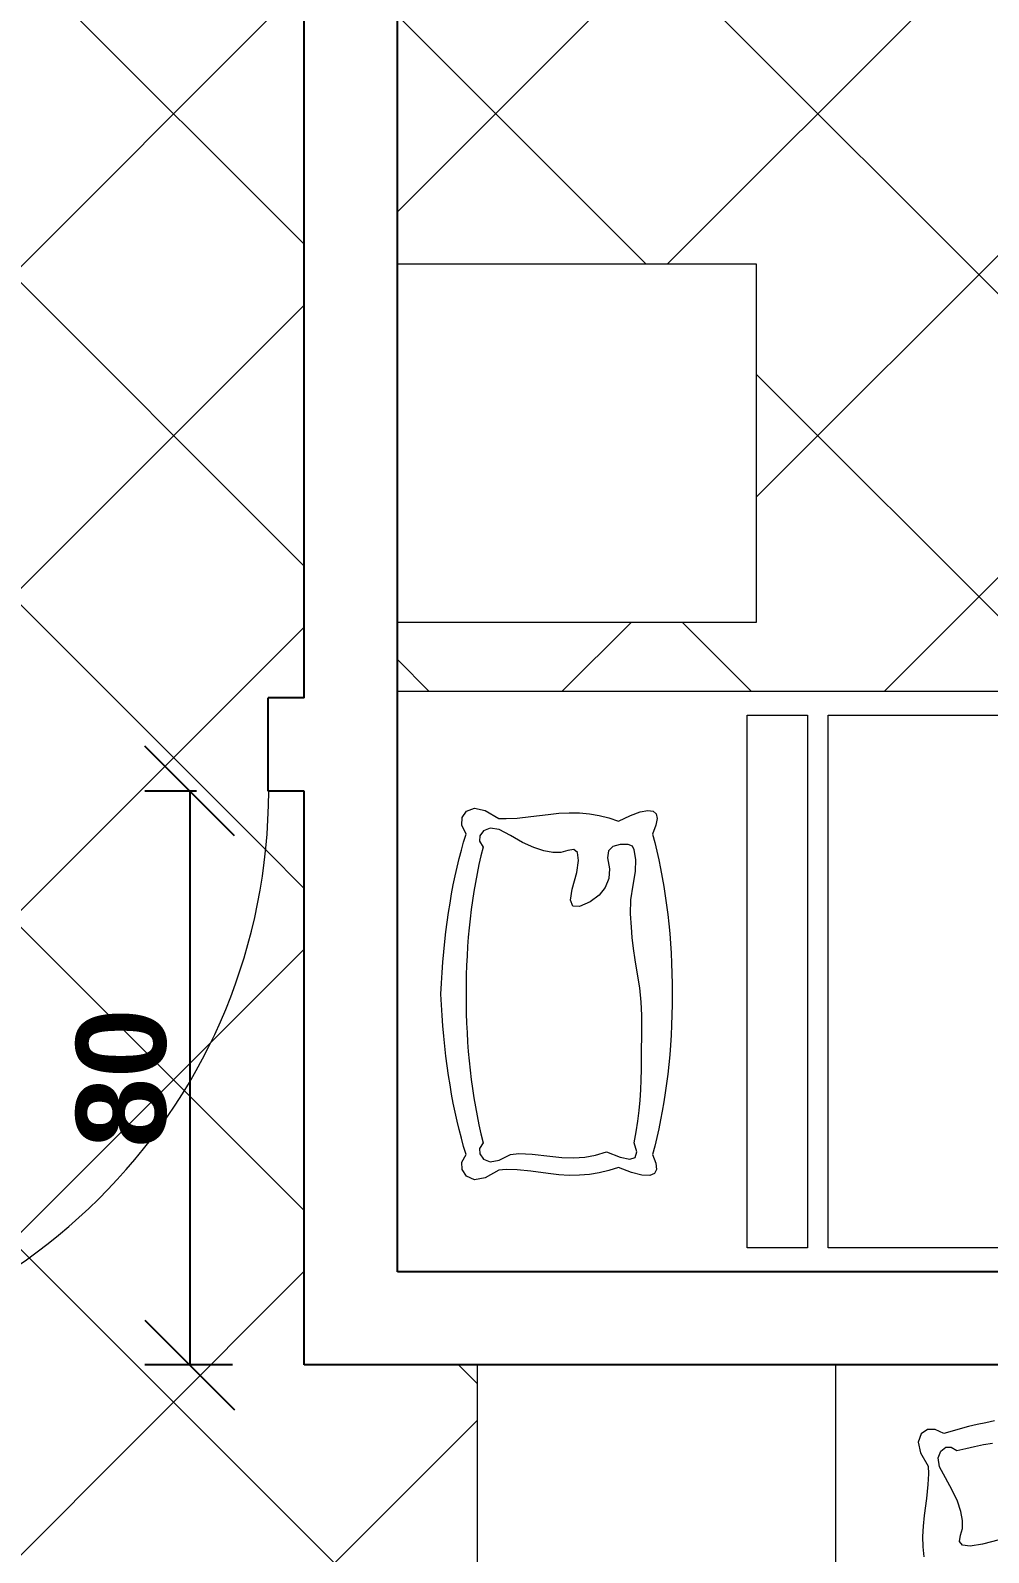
# Model space of a CAD drawing. Header units: centimetres. Extents: x -13279 to 0, y 0 to 5554.
# Drawn here: x -12768 to -12634.4, y 4566.3 to 4778.4 of the extents above; entities that cross this region are included whole.
import ezdxf
from ezdxf import colors
from ezdxf.entities.mleader import LeaderData, LeaderLine
from ezdxf.math import Vec2, Vec3

# ---------------------------------------------------------------- set-up
doc = ezdxf.new("R2010")
doc.units = ezdxf.units.CM
for name, color, linetype, lineweight in [('Cotas', 7, 'Continuous', 9), ('Objetos', 34, 'Continuous', 13), ('Paredes', 154, 'Continuous', 25), ('Piso', 253, 'Continuous', 9), ('Porta', 30, 'Continuous', 15)]:
    doc.layers.add(name, color=color, linetype=linetype, lineweight=lineweight)
doc.layers.add('Texto', color=102, linetype='Continuous')
doc.styles.get("Standard").update_dxf_attribs({"font": ''})
doc.styles.add('texto', font='')
doc.styles.get('Standard').set_extended_font_data('Arial', bold=True)
doc.styles.get('texto').set_extended_font_data('Arial', bold=True)
doc.dimstyles.new('Cotas', dxfattribs={"dimscale": 0, "dimtxt": 2.5, "dimasz": 2.5, "dimexe": 1.25, "dimexo": 2, "dimtad": 1, "dimtxsty": 'texto', "dimblk": 'OBLIQUE', "dimcen": 2.5, "dimclrt": 102, "dimadec": 0, "dimazin": 0, "dimtfac": 1, "dimtmove": 1, "dimatfit": 3, "dimfxl": 1, "dimarcsym": 0})
pattern_1 = [(45, (-16250.36, 3868.814), (-22.45064, 22.45064), []), (135, (-16250.36, 3868.814), (-22.45064, -22.45064), [])]

# ---------------------------------------------------------------- blocks, each defined once
blk = doc.blocks.new('cama_casal')
at = {"layer": 'Objetos'}
for p, q in [((-0.7045, 0), (-1.2045, 0)), ((-1.2045, 0), (-1.2045, -0.5)), ((-0.7045, -1.9), (-0.7045, 0)), ((-0.7045, 0), (0.7045, 0)), ((-0.7045, -0.5), (-0.7045, 0)), ((-0.5076, -0.0832), (-0.5195, -0.086)), ((-0.4955, -0.0805), (-0.5076, -0.0832)), ((-0.4831, -0.0779), (-0.4955, -0.0805)), ((-0.5856, -0.0962), (-0.5899, -0.1075)), ((-0.5769, -0.0902), (-0.5856, -0.0962)), ((-0.5661, -0.0899), (-0.5769, -0.0902)), ((-0.5537, -0.0956), (-0.5661, -0.0899)), ((-0.5425, -0.0923), (-0.5537, -0.0956)), ((-0.5311, -0.0891), (-0.5425, -0.0923)), ((-0.5195, -0.086), (-0.5311, -0.0891)), ((-0.5899, -0.1075), (-0.5866, -0.1225)), ((-0.5866, -0.1225), (-0.5756, -0.1412)), ((-0.562, -0.1295), (-0.5581, -0.12)), ((-0.5581, -0.12), (-0.5513, -0.1148)), ((-0.5513, -0.1148), (-0.5436, -0.1145)), ((-0.5436, -0.1145), (-0.5356, -0.1193)), ((-0.5356, -0.1193), (-0.5233, -0.1164)), ((-0.5233, -0.1164), (-0.5111, -0.1136)), ((-0.5111, -0.1136), (-0.4987, -0.1111)), ((-0.4987, -0.1111), (-0.4862, -0.1088)), ((-0.5756, -0.1412), (-0.5752, -0.1518)), ((-0.56, -0.142), (-0.562, -0.1295)), ((-0.5518, -0.1574), (-0.56, -0.142)), ((-0.576, -0.1667), (-0.578, -0.186)), ((-0.5752, -0.1518), (-0.576, -0.1667)), ((-0.5421, -0.1745), (-0.5518, -0.1574)), ((-0.578, -0.186), (-0.5812, -0.2099)), ((-0.5349, -0.1901), (-0.5421, -0.1745)), ((-0.5302, -0.2042), (-0.5349, -0.1901)), ((-0.5812, -0.2099), (-0.5828, -0.2248)), ((-0.5279, -0.2168), (-0.5302, -0.2042)), ((-0.5828, -0.2248), (-0.5835, -0.2393)), ((-0.5306, -0.2374), (-0.528, -0.2279)), ((-0.528, -0.2279), (-0.5279, -0.2168)), ((-0.5835, -0.2393), (-0.5831, -0.2536)), ((-0.5831, -0.2536), (-0.5818, -0.2676)), ((-0.5323, -0.2461), (-0.5306, -0.2374)), ((-0.5278, -0.2511), (-0.5323, -0.2461)), ((-0.517, -0.2524), (-0.5278, -0.2511)), ((-0.5, -0.25), (-0.517, -0.2524)), ((-0.4768, -0.2437), (-0.5, -0.25))]:
    blk.add_line(p, q, dxfattribs=at)
blk = doc.blocks.new('cama_solteiro')
at = {"layer": 'Objetos'}
for p, q in [((0.4045, 0), (-0.4045, 0)), ((-0.4045, 0), (-0.4045, -1.9)), ((0.4045, -1.9), (0.4045, 0)), ((0.5007, 0), (1.0007, 0)), ((0.5007, -0.5), (0.5007, 0)), ((1.0007, 0), (1.0007, -0.5)), ((-0.076, -0.0646), (-0.0617, -0.0633)), ((-0.0617, -0.0633), (-0.0472, -0.0623)), ((-0.0472, -0.0623), (-0.0324, -0.0613)), ((-0.0324, -0.0613), (-0.0174, -0.0606)), ((-0.0174, -0.0606), (-0.0024, -0.0613)), ((-0.0024, -0.0613), (0.0125, -0.0623)), ((0.0125, -0.0623), (0.0271, -0.0633)), ((0.0271, -0.0633), (0.0414, -0.0646)), ((-0.2064, -0.086), (-0.1944, -0.0832)), ((-0.1944, -0.0832), (-0.1821, -0.0805)), ((-0.1821, -0.0805), (-0.1696, -0.0779)), ((-0.1696, -0.0779), (-0.157, -0.0755)), ((-0.157, -0.0755), (-0.144, -0.0733)), ((-0.144, -0.0733), (-0.1309, -0.0712)), ((-0.1309, -0.0712), (-0.1175, -0.0693)), ((-0.1175, -0.0693), (-0.1039, -0.0676)), ((-0.1039, -0.0676), (-0.0901, -0.066)), ((-0.0901, -0.066), (-0.076, -0.0646)), ((0.0414, -0.0646), (0.0556, -0.066)), ((0.0556, -0.066), (0.0694, -0.0676)), ((0.0694, -0.0676), (0.083, -0.0693)), ((0.083, -0.0693), (0.0964, -0.0712)), ((0.0964, -0.0712), (0.1095, -0.0733)), ((0.1095, -0.0733), (0.1224, -0.0755)), ((0.1224, -0.0755), (0.135, -0.0779)), ((0.135, -0.0779), (0.1474, -0.0805)), ((0.1474, -0.0805), (0.1595, -0.0832)), ((0.1595, -0.0832), (0.1714, -0.086)), ((-0.2764, -0.1075), (-0.2711, -0.0962)), ((-0.2711, -0.0962), (-0.2618, -0.0902)), ((-0.2618, -0.0902), (-0.2517, -0.0899)), ((-0.2517, -0.0899), (-0.2411, -0.0956)), ((-0.2411, -0.0956), (-0.2298, -0.0923)), ((-0.2298, -0.0923), (-0.2182, -0.0891)), ((-0.2182, -0.0891), (-0.2064, -0.086)), ((-0.1493, -0.1047), (-0.162, -0.1066)), ((-0.1364, -0.1029), (-0.1493, -0.1047)), ((-0.1235, -0.1014), (-0.1364, -0.1029)), ((-0.1105, -0.1), (-0.1235, -0.1014)), ((-0.0975, -0.0988), (-0.1105, -0.1)), ((-0.0843, -0.0978), (-0.0975, -0.0988)), ((-0.0711, -0.097), (-0.0843, -0.0978)), ((-0.0578, -0.0964), (-0.0711, -0.097)), ((-0.0445, -0.0959), (-0.0578, -0.0964)), ((-0.031, -0.0957), (-0.0445, -0.0959)), ((-0.0174, -0.0956), (-0.031, -0.0957)), ((-0.004, -0.0957), (-0.0174, -0.0956)), ((0.0093, -0.0959), (-0.004, -0.0957)), ((0.0226, -0.0964), (0.0093, -0.0959)), ((0.0357, -0.097), (0.0226, -0.0964)), ((0.0488, -0.0978), (0.0357, -0.097)), ((0.0618, -0.0988), (0.0488, -0.0978)), ((0.0748, -0.1), (0.0618, -0.0988)), ((0.0876, -0.1014), (0.0748, -0.1)), ((0.1004, -0.1029), (0.0876, -0.1014)), ((0.113, -0.1047), (0.1004, -0.1029)), ((0.1256, -0.1066), (0.113, -0.1047)), ((0.1714, -0.086), (0.1831, -0.0891)), ((0.1831, -0.0891), (0.1945, -0.0923)), ((0.1945, -0.0923), (0.2056, -0.0956)), ((0.2056, -0.0956), (0.218, -0.0899)), ((0.218, -0.0899), (0.2288, -0.0902)), ((0.2288, -0.0902), (0.2375, -0.0962)), ((0.2375, -0.0962), (0.2418, -0.1075)), ((-0.2736, -0.1225), (-0.2764, -0.1075)), ((-0.263, -0.1412), (-0.2736, -0.1225)), ((-0.2474, -0.12), (-0.2512, -0.1295)), ((-0.2403, -0.1148), (-0.2474, -0.12)), ((-0.2328, -0.1145), (-0.2403, -0.1148)), ((-0.2249, -0.1193), (-0.2328, -0.1145)), ((-0.2124, -0.1164), (-0.2249, -0.1193)), ((-0.1999, -0.1136), (-0.2124, -0.1164)), ((-0.1874, -0.1111), (-0.1999, -0.1136)), ((-0.1747, -0.1088), (-0.1874, -0.1111)), ((-0.162, -0.1066), (-0.1747, -0.1088)), ((0.1382, -0.1088), (0.1256, -0.1066)), ((0.1506, -0.1111), (0.1382, -0.1088)), ((0.163, -0.1136), (0.1506, -0.1111)), ((0.1753, -0.1164), (0.163, -0.1136)), ((0.1875, -0.1193), (0.1753, -0.1164)), ((0.1955, -0.1145), (0.1875, -0.1193)), ((0.2032, -0.1148), (0.1955, -0.1145)), ((0.21, -0.12), (0.2032, -0.1148)), ((0.2139, -0.1295), (0.21, -0.12)), ((0.2385, -0.1225), (0.2275, -0.1412)), ((0.2418, -0.1075), (0.2385, -0.1225)), ((-0.2619, -0.1518), (-0.263, -0.1412)), ((-0.2512, -0.1295), (-0.249, -0.142)), ((-0.249, -0.142), (-0.2411, -0.1574)), ((0.2037, -0.1574), (0.2119, -0.142)), ((0.2119, -0.142), (0.2139, -0.1295)), ((0.2275, -0.1412), (0.2271, -0.1518)), ((-0.2642, -0.186), (-0.2624, -0.1667)), ((-0.2624, -0.1667), (-0.2619, -0.1518)), ((-0.2411, -0.1574), (-0.2397, -0.1693)), ((-0.2397, -0.1693), (-0.2405, -0.1876)), ((0.194, -0.1745), (0.2037, -0.1574)), ((0.2271, -0.1518), (0.2279, -0.1667)), ((0.2279, -0.1667), (0.2299, -0.186)), ((-0.2674, -0.2099), (-0.2642, -0.186)), ((-0.2405, -0.1876), (-0.2436, -0.2124)), ((0.1821, -0.2042), (0.1868, -0.1901)), ((0.1868, -0.1901), (0.194, -0.1745)), ((0.2299, -0.186), (0.2331, -0.2099)), ((-0.2693, -0.2248), (-0.2674, -0.2099)), ((0.1798, -0.2168), (0.1821, -0.2042)), ((0.2331, -0.2099), (0.2347, -0.2248)), ((-0.2702, -0.2393), (-0.2693, -0.2248)), ((-0.2455, -0.2291), (-0.2458, -0.2453)), ((-0.2436, -0.2124), (-0.2455, -0.2291)), ((0.1799, -0.2279), (0.1798, -0.2168)), ((0.1825, -0.2374), (0.1799, -0.2279)), ((0.2347, -0.2248), (0.2354, -0.2393)), ((-0.2701, -0.2536), (-0.2702, -0.2393)), ((-0.2689, -0.2676), (-0.2701, -0.2536)), ((-0.2458, -0.2453), (-0.2446, -0.261)), ((0.1046, -0.2537), (0.1052, -0.2445)), ((0.1113, -0.2687), (0.1046, -0.2537)), ((0.1052, -0.2445), (0.1133, -0.2411)), ((0.1133, -0.2411), (0.1288, -0.2437)), ((0.1288, -0.2437), (0.1519, -0.25)), ((0.1519, -0.25), (0.1689, -0.2524)), ((0.1689, -0.2524), (0.1797, -0.2511)), ((0.1797, -0.2511), (0.1842, -0.2461)), ((0.1842, -0.2461), (0.1825, -0.2374)), ((0.235, -0.2536), (0.2337, -0.2676)), ((0.2354, -0.2393), (0.235, -0.2536)), ((-0.2668, -0.2813), (-0.2689, -0.2676)), ((-0.2446, -0.261), (-0.2418, -0.2763)), ((0.1206, -0.281), (0.1113, -0.2687)), ((0.2337, -0.2676), (0.2314, -0.2813)), ((-0.2635, -0.2948), (-0.2668, -0.2813)), ((-0.2592, -0.308), (-0.2635, -0.2948)), ((-0.2374, -0.2912), (-0.245, -0.3104)), ((-0.2418, -0.2763), (-0.2374, -0.2912)), ((0.1313, -0.2897), (0.1206, -0.281)), ((0.1435, -0.2945), (0.1313, -0.2897)), ((0.1572, -0.2956), (0.1435, -0.2945)), ((0.1725, -0.293), (0.1572, -0.2956)), ((0.1821, -0.2942), (0.1725, -0.293)), ((0.1883, -0.3002), (0.1821, -0.2942)), ((0.228, -0.2948), (0.2237, -0.308)), ((0.2314, -0.2813), (0.228, -0.2948)), ((-0.266, -0.3264), (-0.2592, -0.308)), ((-0.2592, -0.308), (-0.2592, -0.308)), ((-0.245, -0.3104), (-0.2476, -0.3238)), ((0.1912, -0.3105), (0.1883, -0.3002)), ((0.191, -0.3214), (0.1912, -0.3105)), ((0.2237, -0.308), (0.2315, -0.3247)), ((-0.2697, -0.3409), (-0.266, -0.3264)), ((-0.2476, -0.3238), (-0.2452, -0.3315)), ((-0.2452, -0.3315), (-0.2376, -0.3335)), ((-0.2376, -0.3335), (-0.2249, -0.3299)), ((-0.2249, -0.3299), (-0.2097, -0.3328)), ((-0.2097, -0.3328), (-0.1947, -0.3351)), ((-0.1947, -0.3351), (-0.1799, -0.337)), ((-0.1799, -0.337), (-0.1653, -0.3384)), ((-0.1653, -0.3384), (-0.1509, -0.3394)), ((-0.1509, -0.3394), (-0.1368, -0.3399)), ((-0.0289, -0.3399), (-0.0089, -0.3378)), ((-0.0089, -0.3378), (0.0132, -0.3343)), ((0.0132, -0.3343), (0.0301, -0.3313)), ((0.0301, -0.3313), (0.0463, -0.329)), ((0.0463, -0.329), (0.0615, -0.3273)), ((0.0615, -0.3273), (0.0756, -0.3261)), ((0.0756, -0.3261), (0.0942, -0.3247)), ((0.0942, -0.3247), (0.1137, -0.3255)), ((0.1137, -0.3255), (0.1344, -0.3286)), ((0.1344, -0.3286), (0.1536, -0.3317)), ((0.1536, -0.3317), (0.17, -0.3322)), ((0.17, -0.3322), (0.1837, -0.3299)), ((0.1837, -0.3299), (0.1886, -0.3278)), ((0.1886, -0.3278), (0.191, -0.3214)), ((0.2315, -0.3247), (0.2364, -0.3384)), ((0.2364, -0.3384), (0.2384, -0.3489)), ((-0.2703, -0.3516), (-0.2697, -0.3409)), ((-0.2677, -0.3583), (-0.2703, -0.3516)), ((-0.262, -0.3612), (-0.2677, -0.3583)), ((-0.2532, -0.3603), (-0.262, -0.3612)), ((-0.2411, -0.3555), (-0.2532, -0.3603)), ((-0.2294, -0.3586), (-0.2411, -0.3555)), ((-0.2174, -0.3615), (-0.2294, -0.3586)), ((-0.1368, -0.3399), (-0.1226, -0.3401)), ((-0.1226, -0.3401), (-0.108, -0.3403)), ((-0.108, -0.3403), (-0.0932, -0.3404)), ((-0.0932, -0.3404), (-0.0781, -0.3405)), ((-0.0781, -0.3405), (-0.0626, -0.3405)), ((-0.0626, -0.3405), (-0.0468, -0.3405)), ((-0.0468, -0.3405), (-0.0289, -0.3399)), ((0.1938, -0.3586), (0.1819, -0.3615)), ((0.2056, -0.3555), (0.1938, -0.3586)), ((0.218, -0.3603), (0.2056, -0.3555)), ((0.2274, -0.3621), (0.218, -0.3603)), ((0.2376, -0.3564), (0.234, -0.3607)), ((0.2384, -0.3489), (0.2376, -0.3564)), ((-0.2053, -0.3643), (-0.2174, -0.3615)), ((-0.193, -0.3668), (-0.2053, -0.3643)), ((-0.1806, -0.3692), (-0.193, -0.3668)), ((-0.1679, -0.3714), (-0.1806, -0.3692)), ((-0.1551, -0.3734), (-0.1679, -0.3714)), ((-0.1422, -0.3752), (-0.1551, -0.3734)), ((-0.129, -0.3768), (-0.1422, -0.3752)), ((-0.1157, -0.3783), (-0.129, -0.3768)), ((-0.1022, -0.3795), (-0.1157, -0.3783)), ((-0.0885, -0.3806), (-0.1022, -0.3795)), ((-0.0747, -0.3814), (-0.0885, -0.3806)), ((-0.0606, -0.3821), (-0.0747, -0.3814)), ((0.0394, -0.3814), (0.0255, -0.3821)), ((0.0532, -0.3806), (0.0394, -0.3814)), ((0.0668, -0.3795), (0.0532, -0.3806)), ((0.0803, -0.3783), (0.0668, -0.3795)), ((0.0936, -0.3768), (0.0803, -0.3783)), ((0.1067, -0.3752), (0.0936, -0.3768)), ((0.1197, -0.3734), (0.1067, -0.3752)), ((0.1324, -0.3714), (0.1197, -0.3734)), ((0.1451, -0.3692), (0.1324, -0.3714)), ((0.1575, -0.3668), (0.1451, -0.3692)), ((0.1698, -0.3643), (0.1575, -0.3668)), ((0.1819, -0.3615), (0.1698, -0.3643)), ((0.234, -0.3607), (0.2274, -0.3621)), ((-0.0464, -0.3826), (-0.0606, -0.3821)), ((-0.032, -0.3829), (-0.0464, -0.3826)), ((-0.0174, -0.383), (-0.032, -0.3829)), ((-0.003, -0.3829), (-0.0174, -0.383)), ((0.0113, -0.3826), (-0.003, -0.3829)), ((0.0255, -0.3821), (0.0113, -0.3826)), ((-0.3714, -0.4873), (0.3714, -0.4873)), ((-0.3714, -0.5717), (-0.3714, -0.4873)), ((0.3714, -0.4873), (0.3714, -0.5717)), ((1.0007, -0.5), (0.5007, -0.5)), ((0.3714, -0.5717), (-0.3714, -0.5717)), ((-0.3714, -0.6004), (0.3714, -0.6004)), ((-0.3714, -1.8694), (-0.3714, -0.6004)), ((0.3714, -0.6004), (0.3714, -1.8694))]:
    blk.add_line(p, q, dxfattribs=at)
blk = doc.blocks.new('_None')
blk = doc.blocks.new('_Oblique')
at = {"color": 0, "linetype": 'ByBlock', "lineweight": -2}
blk.add_line((-0.5, -0.5), (0.5, 0.5), dxfattribs=at)
blk = doc.blocks.new('*D58')
at = {"layer": 'Cotas', "color": 0, "lineweight": -2, "transparency": 16777216}
for p, q in [((-12744.83, 4672.41), (-12752.02, 4672.41)), ((-12745.77, 4672.41), (-12745.77, 4592.41)), ((-12739.83, 4592.41), (-12752.02, 4592.41))]:
    blk.add_line(p, q, dxfattribs=at)
at = {"layer": 'Defpoints', "color": 0, "transparency": 16777216}
for p in [(-12734.83, 4672.41), (-12745.77, 4592.41), (-12729.83, 4592.41)]:
    blk.add_point(p, dxfattribs=at)
at = {"layer": 'Cotas', "color": 0, "lineweight": -2, "transparency": 16777216, "xscale": 12.5, "yscale": 12.5, "zscale": 12.5}
for p, rotation in [((-12745.77, 4672.41), 90), ((-12745.77, 4592.41), 270)]:
    blk.add_blockref('_Oblique', p, dxfattribs=dict(at, rotation=rotation))
at = {"layer": 'Cotas', "color": 102, "transparency": 16777216, "insert": (-12755.28, 4632.41), "char_height": 12.5, "attachment_point": 5, "rotation": 90, "style": 'texto'}
blk.add_mtext('80', dxfattribs=at)

msp = doc.modelspace()

# ---------------------------------------------------------------- hatches: boundary and pattern name
at = {"layer": 'Piso'}
h = msp.add_hatch(dxfattribs=at)
h.set_pattern_fill('NET', color=256, scale=10, angle=45)
h.set_pattern_definition(pattern_1)
h.paths.add_polyline_path([(-12716.828, 4963.412), (-12729.828, 4963.412), (-12729.828, 4968.412), (-12734.828, 4968.412), (-12734.828, 4981.412, 0.4032697), (-12811.828, 5061.356), (-12811.828, 4981.412), (-12814.828, 4981.412), (-12814.828, 4968.412), (-12819.828, 4968.412), (-12819.828, 4885.412), (-12837.828, 4885.412), (-12837.828, 4898.412), (-12840.828, 4898.412), (-12840.828, 4978.412, 0.4032773), (-12917.884, 4898.412), (-12917.828, 4898.412), (-12917.828, 4885.412), (-13188.828, 4885.412), (-13188.828, 4825.412), (-13188.828, 4765.412), (-13187.828, 4692.294, -0.4142136), (-13182.205, 4697.917), (-13125.97, 4697.917, -0.4142136), (-13120.347, 4692.294), (-13120.347, 4686.67, -0.058101), (-13120.498, 4685.377), (-13112.192, 4677.071, -0.1989124), (-13110.545, 4673.094), (-13110.545, 4625.937, -0.2679492), (-13113.356, 4621.067), (-13113.356, 4617.311, -0.2679492), (-13110.545, 4612.441), (-13110.545, 4560.143, -0.2679492), (-13113.356, 4555.273), (-13113.356, 4551.83, -0.2514095), (-13109.79, 4547.884), (-13106.034, 4547.884, -0.2679492), (-13101.164, 4550.695), (-13048.866, 4550.695, -0.2679492), (-13043.996, 4547.884), (-13040.24, 4547.884, -0.2679492), (-13035.37, 4550.695), (-12989.98, 4550.695, -0.1989124), (-12986.003, 4549.048), (-12977.017, 4540.062, -0.1385301), (-12974.075, 4540.893), (-12968.451, 4540.893, -0.4142136), (-12962.828, 4535.27), (-12962.828, 4479.036, -0.4142136), (-12968.451, 4473.412), (-12917.884, 4472.413, -0.4032733), (-12840.828, 4552.412), (-12837.828, 4552.412), (-12837.828, 4472.412), (-12832.828, 4472.412), (-12832.828, 4800.412), (-12819.828, 4800.412), (-12819.828, 4685.412), (-12814.828, 4685.412), (-12814.828, 4672.412), (-12811.828, 4672.412), (-12811.828, 4592.412, 0.4032773), (-12734.772, 4672.412), (-12734.828, 4672.412), (-12734.828, 4685.412), (-12729.828, 4685.412), (-12729.828, 4800.412), (-12716.828, 4800.412, 0.4032697), (-12636.884, 4877.412), (-12716.828, 4877.412), (-12716.828, 4880.412), (-12729.828, 4880.412), (-12729.828, 4903.412), (-12716.828, 4903.412)])
h.paths.add_polyline_path([(-12988.028, 4866.21), (-12988.028, 4864.888), (-13015.464, 4864.888), (-13015.464, 4850.912, -0.4142136), (-13016.464, 4849.912), (-13090.192, 4849.912, -0.4142136), (-13091.192, 4850.912), (-13091.192, 4864.888), (-13118.628, 4864.888), (-13118.628, 4866.21), (-13117.064, 4866.21, 0.0466024), (-13107.852, 4867.07, -0.0466024), (-13098.641, 4867.931), (-13091.192, 4867.931), (-13091.192, 4883.412, -0.4142136), (-13090.192, 4884.412), (-13016.464, 4884.412, -0.4142136), (-13015.464, 4883.412), (-13015.464, 4867.931), (-13008.015, 4867.931, -0.0466024), (-12998.804, 4867.07, 0.0466024), (-12989.592, 4866.21)], flags=16)
h.paths.add_polyline_path([(-13059.349, 4868.697, -0.1313857), (-13057.685, 4872.521, -0.8298282), (-13048.971, 4872.521, -0.1313857), (-13047.307, 4868.697, 0.0301326)], flags=0)
h.paths.add_polyline_path([(-12996.219, 4688.479), (-12996.219, 4585.96), (-13060.513, 4585.96), (-13060.513, 4688.479)], flags=16)
h.paths.add_polyline_path([(-12998.919, 4685.779), (-12998.919, 4588.66), (-13057.813, 4588.66), (-13057.813, 4685.779)], flags=0)
h.paths.add_polyline_path([(-13003.776, 4653.429), (-13014.618, 4642.586), (-13025.461, 4653.429), (-13014.618, 4664.272)], flags=0)
h.paths.add_polyline_path([(-13014.618, 4661.726), (-13006.321, 4653.429), (-13014.618, 4645.132), (-13022.916, 4653.429)], flags=0)
h.paths.add_polyline_path([(-13011.464, 4651.589, -1), (-13018.215, 4651.589, -1)], flags=0)
h.paths.add_polyline_path([(-13026.533, 4666.93), (-13037.376, 4656.088), (-13048.219, 4666.93), (-13037.376, 4677.773)], flags=0)
h.paths.add_polyline_path([(-13029.079, 4666.93), (-13037.376, 4658.633), (-13045.673, 4666.93), (-13037.376, 4675.228)], flags=0)
h.paths.add_polyline_path([(-13010.269, 4618.987, -1), (-13047.617, 4618.987, -1)], flags=0)
h.paths.add_polyline_path([(-13014.769, 4618.987, -1), (-13043.117, 4618.987, -1)], flags=0)
h.paths.add_polyline_path([(-12928.812, 4544.998, -1), (-12945.901, 4544.998, -1)], flags=16)
h.paths.add_polyline_path([(-13012.278, 4741.576), (-12917.806, 4741.576), (-12917.806, 4791.061), (-13012.278, 4791.061)], flags=24)
h.paths.add_polyline_path([(-12738.096, 4807.412), (-12738.096, 4894.114), (-12787.581, 4894.114), (-12787.581, 4807.412)], flags=24)
h.paths.add_polyline_path([(-12928.657, 4543.49), (-12896.361, 4543.49), (-12896.361, 4558.808), (-12928.657, 4558.808)], flags=24)
h.paths.add_polyline_path([(-12793.189, 4914.097), (-12793.189, 4939.77), (-12818.947, 4939.77), (-12818.947, 4914.097)], flags=24)
h.paths.add_polyline_path([(-12741.453, 4993.618), (-12741.453, 5019.292), (-12767.212, 5019.292), (-12767.212, 4993.618)], flags=24)
h.paths.add_polyline_path([(-12742.294, 4619.652), (-12742.294, 4645.326), (-12768.053, 4645.326), (-12768.053, 4619.652)], flags=25)
h.paths.add_polyline_path([(-12790.533, 5008.392), (-12790.533, 5036.001), (-12816.292, 5036.001), (-12816.292, 5008.392)], flags=24)
h.paths.add_polyline_path([(-12689.848, 4854.756), (-12662.239, 4854.756), (-12662.239, 4880.515), (-12689.848, 4880.515)], flags=24)
h.paths.add_polyline_path([(-12837.127, 4925.392), (-12837.127, 4953.001), (-12862.886, 4953.001), (-12862.886, 4925.392)], flags=25)
h.paths.add_polyline_path([(-12793.189, 4829.986), (-12793.189, 4855.659), (-12818.947, 4855.659), (-12818.947, 4829.986)], flags=24)
h.paths.add_polyline_path([(-12789.671, 4619.392), (-12789.671, 4647.001), (-12815.429, 4647.001), (-12815.429, 4619.392)], flags=24)
h.paths.add_polyline_path([(-13166.818, 4782.627), (-13166.818, 4808.3), (-13192.576, 4808.3), (-13192.576, 4782.627)], flags=9)
h = msp.add_hatch(dxfattribs=at)
h.set_pattern_fill('NET', color=256, scale=10, angle=45)
h.set_pattern_definition(pattern_1)
h.paths.add_polyline_path([(-12526.828, 4686.306), (-12526.828, 4605.412), (-12464.828, 4605.412), (-12464.828, 4695.412), (-12464.828, 4795.412), (-12464.828, 4830.412), (-12513.758, 4830.369, -0.4144716), (-12511.681, 4828.293, -1), (-12515.833, 4828.293, -0.4139555), (-12513.758, 4830.369), (-12516.78, 4830.366), (-12516.782, 4833.366), (-12518.782, 4833.365), (-12518.78, 4830.365), (-12521.801, 4830.362, -0.4144716), (-12519.723, 4828.286, -1), (-12523.875, 4828.286, -0.4139555), (-12521.801, 4830.362), (-12570.78, 4830.319), (-12570.782, 4833.319), (-12572.782, 4833.317), (-12572.78, 4830.317), (-12575.801, 4830.314, -0.4144716), (-12573.723, 4828.238, -1), (-12577.875, 4828.238, -0.4139555), (-12575.801, 4830.314), (-12624.78, 4830.271), (-12624.828, 4885.412), (-12716.828, 4885.412), (-12716.828, 4880.412), (-12636.828, 4880.412), (-12636.828, 4877.412), (-12636.884, 4877.412, -0.4032697), (-12716.828, 4800.412), (-12716.828, 4745.928), (-12666.828, 4745.928), (-12666.828, 4695.928), (-12716.828, 4695.928), (-12716.828, 4686.306)])
h.paths.add_polyline_path([(-12610.521, 4732.944), (-12512.223, 4732.944), (-12512.223, 4782.429), (-12610.521, 4782.429)], flags=16)
h.paths.add_polyline_path([(-12462.67, 4703.857), (-12462.67, 4786.551), (-12483.277, 4786.551), (-12483.277, 4703.857)], flags=9)
h = msp.add_hatch(dxfattribs=at)
h.set_pattern_fill('NET', color=256, scale=10, angle=45)
h.set_pattern_definition(pattern_1)
h.paths.add_polyline_path([(-12764.919, 4455.439), (-12764.876, 4406.461), (-12767.876, 4406.458), (-12767.874, 4404.458), (-12764.874, 4404.461), (-12764.871, 4401.439, -1.0004406), (-12760.719, 4401.441, -0.9995596), (-12764.871, 4401.439), (-12764.828, 4352.412), (-12709.828, 4352.412), (-12574.828, 4352.412), (-12464.828, 4352.412), (-12464.828, 4542.412), (-12514.828, 4542.412), (-12514.828, 4402.412), (-12655.722, 4402.412), (-12655.722, 4542.412), (-12705.722, 4542.412), (-12705.722, 4592.412), (-12729.828, 4592.412), (-12729.828, 4672.412), (-12734.772, 4672.412, -0.4032773), (-12811.828, 4592.412), (-12814.828, 4592.412), (-12814.828, 4672.412), (-12819.828, 4672.412), (-12819.828, 4512.412), (-12764.969, 4512.461), (-12764.926, 4463.482, -1.0004406), (-12760.774, 4463.483, -0.9995596), (-12764.926, 4463.482), (-12764.923, 4460.461), (-12767.923, 4460.458), (-12767.921, 4458.458), (-12764.921, 4458.461), (-12764.919, 4455.439, -1.0004406), (-12760.767, 4455.441, -0.9995596)])
h.paths.add_polyline_path([(-12742.294, 4619.652), (-12742.294, 4645.326), (-12768.053, 4645.326), (-12768.053, 4619.652)], flags=24)
h.paths.add_polyline_path([(-12683.883, 4350.254), (-12601.189, 4350.254), (-12601.189, 4370.861), (-12683.883, 4370.861)], flags=9)

# ---------------------------------------------------------------- linework, layer by layer
at = {"layer": 'Paredes'}
for p, q in [((-12729.828, 4685.412), (-12729.828, 4800.412)), ((-12716.828, 4605.412), (-12716.828, 4800.412)), ((-12729.828, 4685.412), (-12734.828, 4685.412)), ((-12734.828, 4672.412), (-12734.828, 4685.412)), ((-12729.828, 4672.412), (-12734.828, 4672.412)), ((-12729.828, 4592.412), (-12729.828, 4672.412)), ((-12464.828, 4605.412), (-12716.828, 4605.412)), ((-12464.828, 4592.412), (-12729.828, 4592.412))]:
    msp.add_line(p, q, dxfattribs=at)
at = {"layer": 'Porta'}
msp.add_arc((-12814.828, 4672.412), 80.056, 272.14759, 0, dxfattribs=at)

# ---------------------------------------------------------------- block references
at = {"xscale": 100, "yscale": 100, "zscale": 100, "rotation": 90}
msp.add_blockref('cama_solteiro', (-12716.828, 4645.859), dxfattribs=at)
at = {"xscale": 100, "yscale": 100, "zscale": 100}
msp.add_blockref('cama_casal', (-12585.275, 4592.412), dxfattribs=at)

# ---------------------------------------------------------------- dimensions: what is measured, and where the dimension line sits
at = {"layer": 'Cotas'}
dim = msp.add_linear_dim(base=(-12745.773, 4592.412), p1=(-12734.828, 4672.412), p2=(-12729.828, 4592.412), angle=90, dimstyle='Cotas', override={"dimscale": 5}, dxfattribs=at)
dim.commit()
dim.dimension.update_dxf_attribs({"geometry": '*D58', "text_midpoint": (-12755.284, 4632.412)})

# ---------------------------------------------------------------- leaders
at = {"layer": 'Texto'}
ml = msp.add_multileader_mtext('Standard', dxfattribs=at)
ml.set_content('{\\LA.SERV.\\P\\fArial|b0|i0|c0|p34;\\H0.66667x;\\lárea: 2.31m²}', color=256)
ml.set_leader_properties()
ml.set_arrow_properties(name='NONE')
ml.build(insert=Vec2(0, 0))
ml.multileader.update_dxf_attribs({"leader_type": 0, "arrow_head_size": 20, "scale": 5})
ctx = ml.context
ctx.base_point, ctx.scale, ctx.char_height, ctx.arrow_head_size, ctx.landing_gap_size, ctx.plane_origin, ctx.plane_x_axis, ctx.plane_y_axis = Vec3(-12897.821, 5197.136), 5, 15, 20, 10, Vec3(-12857.217, 5082.594), Vec3(0, 1), Vec3(-1, 0)
ctx.text_align_type = 1
notes = []
notes.append((ctx, [(0, (0, 0, 0), (0, 0), (1, 0), 1, [])]))
ctx.mtext.insert, ctx.mtext.text_direction, ctx.mtext.rotation, ctx.mtext.width, ctx.mtext.defined_height, ctx.mtext.alignment, ctx.mtext.flow_direction = Vec3(-12905.41, 5248.335), Vec3(0, 1), 1.5707963, 122.25869, 42.355, 2, 5
ml = msp.add_multileader_mtext('Standard', dxfattribs=at)
ml.set_content('{\\LCIRC.\\P\\fArial|b0|i0|c0|p34;\\H0.66667x;\\lárea: 2.55m²}', color=256)
ml.set_leader_properties()
ml.set_arrow_properties(name='NONE')
ml.build(insert=Vec2(0, 0))
ml.multileader.update_dxf_attribs({"leader_type": 0, "arrow_head_size": 20, "scale": 5})
ctx = ml.context
ctx.base_point, ctx.scale, ctx.char_height, ctx.arrow_head_size, ctx.landing_gap_size, ctx.plane_origin, ctx.plane_x_axis, ctx.plane_y_axis = Vec3(-12774.763, 4844.747), 5, 15, 20, 10, Vec3(-12782.349, 4708.004), Vec3(0, 1), Vec3(-1, 0)
ctx.text_align_type = 1
notes.append((ctx, [(0, (0, 0, 0), (0, 0), (1, 0), 1, [])]))
ctx.mtext.insert, ctx.mtext.text_direction, ctx.mtext.rotation, ctx.mtext.width, ctx.mtext.defined_height, ctx.mtext.alignment, ctx.mtext.flow_direction = Vec3(-12782.349, 4893.98), Vec3(0, 1), 1.5707963, 122.25869, 42.355, 2, 5
ml = msp.add_multileader_mtext('Standard', dxfattribs=at)
ml.set_content('{\\LQUARTO\\P\\fArial|b0|i0|c0|p34;\\H0.66667x;\\lárea: 9.57m²}', color=256)
ml.set_leader_properties()
ml.set_arrow_properties(name='NONE')
ml.build(insert=Vec2(0, 0))
ml.multileader.update_dxf_attribs({"leader_type": 0, "arrow_head_size": 20, "scale": 5})
ctx = ml.context
ctx.base_point, ctx.scale, ctx.char_height, ctx.arrow_head_size, ctx.landing_gap_size, ctx.plane_origin = Vec3(-12738.837, 5165.578), 5, 15, 20, 10, Vec3(-12821.116, 5182.607)
ctx.text_align_type = 1
notes.append((ctx, [(0, (0, 0, 0), (0, 0), (1, 0), 1, [])]))
ctx.mtext.insert, ctx.mtext.width, ctx.mtext.defined_height, ctx.mtext.alignment, ctx.mtext.flow_direction = Vec3(-12684.313, 5173.163), 122.25869, 42.355, 2, 5
ml = msp.add_multileader_mtext('Standard', dxfattribs=at)
ml.set_content('{\\LCOZINHA\\P\\fArial|b0|i0|c0|p34;\\H0.66667x;\\lárea: 8.90m²}', color=256)
ml.set_leader_properties()
ml.set_arrow_properties(name='NONE')
ml.build(insert=Vec2(0, 0))
ml.multileader.update_dxf_attribs({"leader_type": 0, "arrow_head_size": 20, "scale": 5})
ctx = ml.context
ctx.base_point, ctx.scale, ctx.char_height, ctx.arrow_head_size, ctx.landing_gap_size, ctx.plane_origin = Vec3(-13030.747, 5042.904), 5, 15, 20, 10, Vec3(-13054.414, 5050.489)
ctx.text_align_type = 1
notes.append((ctx, [(0, (0, 0, 0), (0, 0), (1, 0), 1, [])]))
ctx.mtext.insert, ctx.mtext.width, ctx.mtext.defined_height, ctx.mtext.alignment, ctx.mtext.flow_direction = Vec3(-12973.558, 5050.489), 122.25869, 42.355, 2, 5
ml = msp.add_multileader_mtext('Standard', dxfattribs=at)
ml.set_content('{\\LBANHEIRO\\P\\fArial|b0|i0|c0|p34;\\H0.66667x;\\lárea: 3.02m²}', color=256)
ml.set_leader_properties()
ml.set_arrow_properties(name='NONE')
ml.build(insert=Vec2(0, 0))
ml.multileader.update_dxf_attribs({"leader_type": 0, "arrow_head_size": 20, "scale": 5})
ctx = ml.context
ctx.base_point, ctx.scale, ctx.char_height, ctx.arrow_head_size, ctx.landing_gap_size, ctx.plane_origin = Vec3(-12694, 4961.255), 5, 15, 20, 10, Vec3(-12722.295, 4964.073)
ctx.text_align_type = 1
notes.append((ctx, [(0, (0, 0, 0), (0, 0), (1, 0), 1, [])]))
ctx.mtext.insert, ctx.mtext.width, ctx.mtext.defined_height, ctx.mtext.alignment, ctx.mtext.flow_direction = Vec3(-12629.305, 4968.844), 122.25869, 42.355, 2, 5
ml = msp.add_multileader_mtext('Standard', dxfattribs=at)
ml.set_content('{\\LSALA \\P\\fArial|b0|i0|c0|p34;\\H0.66667x;\\lárea: 14.70m²}', color=256)
ml.set_leader_properties()
ml.set_arrow_properties(name='NONE')
ml.build(insert=Vec2(0, 0))
ml.multileader.update_dxf_attribs({"leader_type": 0, "arrow_head_size": 20, "scale": 5})
ctx = ml.context
ctx.base_point, ctx.scale, ctx.char_height, ctx.arrow_head_size, ctx.landing_gap_size, ctx.plane_origin = Vec3(-13018.023, 4776.011), 5, 15, 20, 10, Vec3(-13108.525, 4789.616)
ctx.text_align_type = 1
notes.append((ctx, [(0, (0, 0, 0), (0, 0), (1, 0), 1, [])]))
ctx.mtext.insert, ctx.mtext.width, ctx.mtext.defined_height, ctx.mtext.alignment, ctx.mtext.flow_direction = Vec3(-12964.906, 4783.597), 122.25869, 42.355, 2, 5
ml = msp.add_multileader_mtext('Standard', dxfattribs=at)
ml.set_content('{\\LQUARTO\\P\\fArial|b0|i0|c0|p34;\\H0.66667x;\\lárea: 7.05m²}', color=256)
ml.set_leader_properties()
ml.set_arrow_properties(name='NONE')
ml.build(insert=Vec2(0, 0))
ml.multileader.update_dxf_attribs({"leader_type": 0, "arrow_head_size": 20, "scale": 5})
ctx = ml.context
ctx.base_point, ctx.scale, ctx.char_height, ctx.arrow_head_size, ctx.landing_gap_size, ctx.plane_origin = Vec3(-12615.861, 4767.38), 5, 15, 20, 10, Vec3(-12668.846, 4774.965)
ctx.text_align_type = 1
notes.append((ctx, [(0, (0, 0, 0), (0, 0), (1, 0), 1, [])]))
ctx.mtext.insert, ctx.mtext.width, ctx.mtext.defined_height, ctx.mtext.alignment, ctx.mtext.flow_direction = Vec3(-12561.336, 4774.965), 122.25869, 42.355, 2, 5
for ctx, leaders in notes:
    for number, flags, end, landing, length, lines in leaders:
        leader = LeaderData()
        leader.index, (leader.has_last_leader_line, leader.has_dogleg_vector, leader.attachment_direction) = number, flags
        leader.last_leader_point, leader.dogleg_vector, leader.dogleg_length = Vec3(end), Vec3(landing), length
        for number, points, colour, breaks in lines:
            line = LeaderLine()
            line.index, line.vertices, line.color, line.breaks = number, Vec3.list(points), colors.encode_raw_color(colour), breaks
            leader.lines.append(line)
        ctx.leaders.append(leader)

doc.saveas('drawing.dxf')
